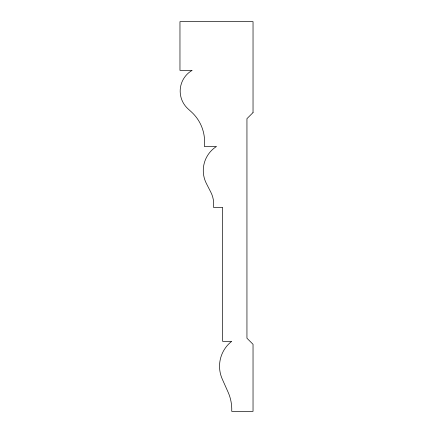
<?xml version="1.0" encoding="UTF-8"?>
<svg xmlns="http://www.w3.org/2000/svg" width="433" height="433" viewBox="0 0 433 433"><rect width="100%" height="100%" fill="white"/><g stroke="black" fill="none" stroke-linecap="round" stroke-linejoin="round"><path stroke-width="0.65" d="M253.034 112.575L246.945 118.664L246.945 338.222L253.034 344.311L253.034 411.35L231.725 411.35A42.51 42.51 0 0 0 228.083 392.146L222.275 379.113A31.593 31.593 0 0 1 231.725 341.323L222.589 341.323L222.589 207.364L213.453 207.364A25.704 25.704 0 0 0 210.871 192.295L206.395 183.522A28.535 28.535 0 0 1 216.5 146.478L204.322 146.473A40.415 40.415 0 0 0 191.359 111.882L188.025 108.851A23.972 23.972 0 0 1 192.144 70.362L179.966 70.362L179.966 21.65L253.034 21.65L253.034 112.575"/></g></svg>
